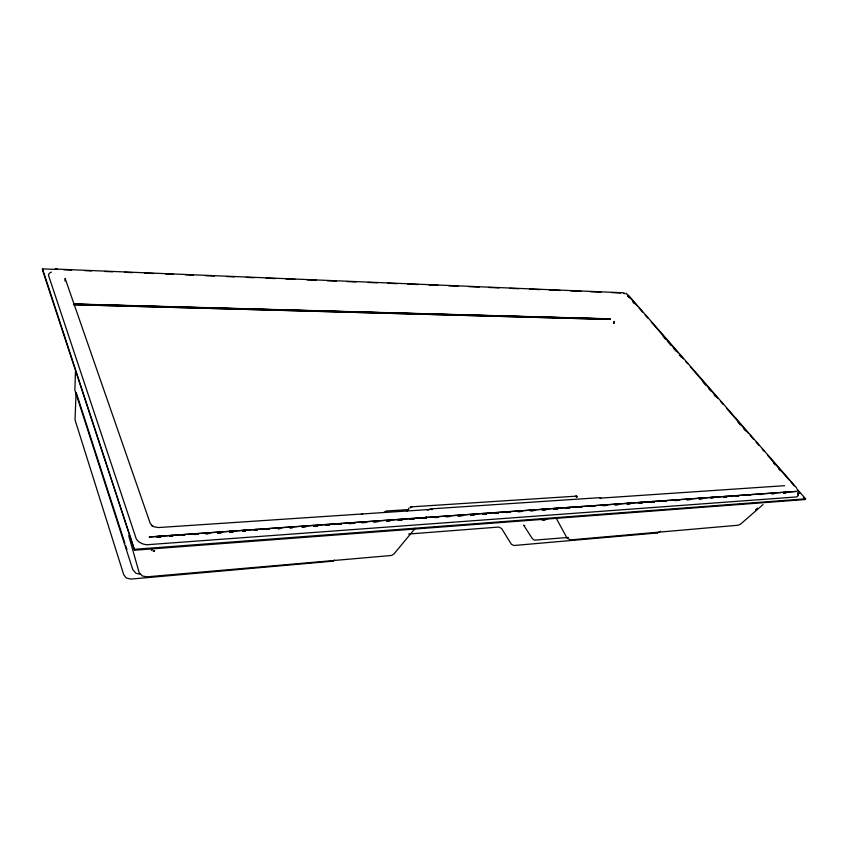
<?xml version="1.0" encoding="UTF-8"?>
<svg xmlns="http://www.w3.org/2000/svg" width="848" height="848" viewBox="0 0 848 848"><rect width="100%" height="100%" fill="white"/><g stroke="black" fill="none" stroke-linecap="round" stroke-linejoin="round"><path stroke-width="1.27" d="M65.01 281.091L65.105 278.377L150.287 523.502L152.364 525.94L151.474 525.23L154.156 526.862L158.512 527.551L431.325 509.362M75.483 371.307L74.868 390.038L132.818 569.686L136.04 573.343L140.386 574.213M76.044 393.472L75.027 419.855L123.734 574.7L126.214 577.933L130.772 579.099L333.01 561.153M798.116 494.999L798.074 495.274A8.639 4.134 31.1 0 1 797.968 495.645L797.915 495.762A8.045 3.848 31.1 0 1 797.724 496.091A7.568 3.615 31.1 0 1 797.555 496.281A8.745 4.187 31 0 1 797.141 496.61L796.76 496.811A8.3 3.975 31.1 0 1 796.325 496.96L147.086 544.734A11.172 7.632 10.9 0 1 145.305 544.522L144.605 544.374A11.416 7.791 10.9 0 1 143.556 544.109A11.056 7.547 10.9 0 1 141.563 543.377L139.485 542.222A12.063 8.226 10.9 0 1 137.917 540.971A11.003 7.505 10.9 0 1 137.344 540.356L137.143 540.123A11.289 7.706 10.9 0 1 136.199 538.703L48.601 275.611A8.48 4.367 10.8 0 1 48.569 275.144A9.201 4.749 10.8 0 1 48.707 274.402L48.76 274.254A8.978 4.632 10.8 0 1 49.163 273.575A9.89 5.099 10.8 0 1 49.513 273.204A9.773 5.035 10.8 0 1 49.937 272.855L50.986 272.272A9.932 5.12 10.8 0 1 51.399 272.113M54.431 269.367L42.527 268.88L42.4 269.749L134.588 550.204L805.134 499.536L805.6 498.847L796.929 488.914M425.95 518.054L426.131 517.227M134.588 550.204L42.527 268.88M613.539 322.802L614.238 321.381L613.899 322.982A4.325 3.275 -27.8 0 0 613.549 322.791M625.792 293.843L626.11 293.185L637.378 306.096M600.161 498.115A1.632 0.933 80.8 0 1 600.373 498.126A1.76 0.996 80.5 0 1 600.999 498.592L600.31 497.617L600.024 498.158L784.57 485.692M410.803 507.719L410.655 507.221A1.76 0.859 86.3 0 1 410.803 507.019L411.036 506.871A1.95 1.028 80.8 0 1 411.291 506.945A1.929 1.039 82.9 0 1 411.503 507.051L411.821 507.358A1.844 0.89 86.3 0 0 411.036 506.871A1.823 0.975 82.1 0 0 410.411 507.305L410.644 507.729M384.017 512.436L386.041 511.047L408.63 509.553M427.434 510.104L431.473 508.832L600.31 497.617M407.029 511.418L409.202 507.92M576.926 496.462L576.449 497.172L576.926 496.462A1.728 0.965 89.7 0 0 576.227 496.165L411.163 506.85M425.611 517.693L426.215 516.814M575.612 496.504L575.856 496.271A1.654 1.007 85.6 0 1 576.937 496.599L576.598 497.352M415.234 528.304L393.811 554.104L391.458 555.472L146.831 576.841L142.432 575.983L139.178 572.76L128.684 535.586M660.507 531.357L657.285 532.968M755.526 509.849L757.487 508.143M763.041 504.571L740.399 524.265L738.12 525.23L570.513 539.869L567.068 538.141L555.79 517.428M334.504 560.104L333.317 560.984M361.333 514.407L362.7 513.899M547.479 518.817L545.9 519.453A9.476 8.024 -17.2 0 1 545.476 519.527L544.098 519.835A6.784 5.872 -17.6 0 1 543.674 519.888A6.402 5.491 -17.1 0 0 544.395 519.803L545.222 519.633M546.674 519.177L547.098 518.997A10.632 9.158 -17 0 0 547.469 518.796M431.113 509.425L431.176 509.394A1.993 1.102 -89.6 0 1 431.484 509.372L431.632 509.425A1.887 1.049 -88.6 0 1 431.982 509.701L431.473 508.832M576.28 496.154L576.025 496.26A1.802 1.018 89.1 0 0 575.845 496.409M546.26 519.336L545.699 519.517M151.41 549.949L152.598 549.642L151.379 549.875M153.371 551.232L154.654 550.924L153.35 551.189M55.449 269.049L624.139 292.804M54.823 269.176L55.565 269.028M657.401 532.957L513.92 545.508L511.333 544.204L501.571 528.463L498.762 527.053L408.598 534.028M524.287 525.548L523.651 525.156L532.364 538.65L534.388 540.144L568.383 537.441M134.8 549.281L805.6 498.847M156.891 536.869L160.823 536.413M170.066 535.936L172.706 535.745M181.928 535.088L184.567 534.897M193.789 534.24L197.743 533.954M217.512 532.544L221.466 532.268M229.373 531.696L233.327 531.42M242.56 530.763L245.189 530.572M254.421 529.915L257.05 529.724L254.442 530.138M266.283 529.067L268.911 528.876L266.293 529.184M209.626 533.222L205.672 533.604L209.626 533.275M217.533 532.65L221.487 532.374L217.544 532.873M229.395 531.813L233.317 531.336M245.21 530.678L242.57 530.869L245.189 530.509M254.432 530.021L257.082 530.053M280.794 528.145L278.165 528.452M724.022 496.748L726.672 496.557M750.438 494.861L747.798 495.052L750.416 494.819M771.563 493.356L774.256 493.43L771.585 493.43M783.446 492.508L786.149 492.593L783.51 492.868M724.054 496.843L726.715 496.843L724.065 496.939M747.819 495.137L750.491 495.147L747.756 494.978M759.702 494.289L762.373 494.299L759.734 494.575M783.467 492.582L786.149 492.603L783.499 492.72M724.065 497.129L726.715 496.939M735.958 496.281L738.597 496.091L735.958 496.101M747.841 495.423L750.48 495.243M771.616 493.727L774.256 493.536L771.616 493.568M156.827 536.508L160.781 536.233M170.003 535.576L172.632 535.385M181.854 534.738L184.493 534.547M193.715 533.89L197.669 533.615M205.576 533.053L209.53 532.767M217.438 532.205L221.392 531.929M229.299 531.367L233.253 531.092M242.475 530.435L245.104 530.244M254.326 529.587L256.965 529.406M266.187 528.749L268.827 528.558M278.049 527.912L280.688 527.721M529.979 510.167L535.3 509.871M541.851 509.33L547.172 509.033M553.723 508.493L559.044 508.196M565.595 507.655L570.916 507.369M578.792 506.733L582.788 506.532M590.664 505.896L594.66 505.694M602.536 505.058L606.532 504.857M614.408 504.221L618.404 504.019M627.594 503.288L630.276 503.182M639.466 502.461L642.148 502.345M651.338 501.624L654.031 501.507M663.21 500.786L665.903 500.67M675.082 499.949L679.089 499.748M686.954 499.112L690.961 498.91M698.826 498.274L702.833 498.073M710.698 497.437L713.391 497.331M726.641 496.483L724.001 496.674L726.715 496.769M172.685 535.586L170.088 536.137L172.727 535.968M184.546 534.749L181.949 535.3L184.588 535.141M197.732 533.827L193.81 534.452L197.775 534.219M221.455 532.173L217.544 532.767L221.498 532.544M268.911 528.855L266.304 529.3L268.943 529.216M290.027 527.488L292.655 527.308M301.899 526.65L305.852 526.375M313.771 525.813L317.724 525.537M325.643 524.976L329.596 524.7M337.515 524.138L341.468 523.863M349.387 523.301L354.665 522.93M361.259 522.463L366.537 522.092M373.131 521.626L378.409 521.255M386.328 520.693L390.281 520.418M398.2 519.856L402.153 519.58M410.072 519.018L414.025 518.732M421.944 518.181L425.897 517.895M433.816 517.344L437.769 517.057M445.688 516.506L449.641 516.22M457.56 515.669L462.838 515.287M470.757 514.736L474.71 514.45M482.629 513.899L486.582 513.612M494.501 513.051L498.454 512.775M506.373 512.213L510.326 511.938M518.245 511.376L522.198 511.1M530.117 510.538L534.081 510.263M541.989 509.701L545.953 509.425M553.861 508.864L557.825 508.588M565.733 508.026L569.697 507.751M578.93 507.093L581.569 506.913M590.802 506.256L594.755 505.98L590.823 506.468M602.674 505.419L606.638 505.143M614.546 504.581L618.51 504.306M627.743 503.648L630.382 503.458L626.439 503.945M639.615 502.811L642.254 502.62M651.487 501.974L654.126 501.783M663.359 501.136L665.998 500.945M675.231 500.299L679.184 500.013L675.252 500.5M687.103 499.461L691.067 499.175M698.975 498.624L702.939 498.338M710.847 497.776L713.486 497.596M759.649 494.13L762.373 494.267M245.22 530.763L242.592 531.102L245.22 530.88M268.943 529.099L266.314 529.417L268.943 529.332M280.805 528.262L278.176 528.58L280.815 528.389M290.037 527.732L292.677 527.424M305.863 526.491L301.909 526.894L305.863 526.735M313.781 526.057L317.735 525.654M325.653 525.219L329.607 524.817M341.479 523.979L337.536 524.382L341.49 524.212M349.408 523.534L354.676 523.046M361.269 522.58L366.548 522.209M373.141 521.743L378.42 521.372M390.292 520.534L386.338 520.926L390.292 520.757M398.21 520.089L402.164 519.686M410.082 519.135L414.036 518.849M421.954 518.298L425.919 518.011M433.826 517.45L437.791 517.174M445.698 516.612L449.663 516.337M457.57 515.775L462.849 515.404M470.767 514.959L474.721 514.566M482.639 514.111L486.593 513.729M494.522 513.273L498.476 512.881M506.394 512.436L510.348 512.044M518.266 511.598L522.22 511.206M530.138 510.761L534.092 510.369M542.01 509.913L545.964 509.531M553.882 509.076L557.836 508.694M565.754 508.238L569.708 507.857M578.951 507.305L581.58 507.009M602.695 505.631L606.649 505.238M614.567 504.783L618.521 504.401M638.311 503.108L642.265 502.726M650.183 502.27L654.137 501.889M662.055 501.433L666.009 501.051M687.124 499.652L691.078 499.281M702.95 498.433L698.996 498.815L702.95 498.635M710.868 497.977L713.507 497.691M747.841 495.253L750.491 495.19M759.723 494.405L762.373 494.352M205.682 533.657L209.636 533.381L206.997 533.678M229.405 531.993L233.359 531.717M290.037 527.859L292.677 527.668M313.781 526.173L317.735 525.898M325.653 525.336L329.618 525.06M349.397 523.651L354.676 523.28M362.594 522.718L366.548 522.442M374.466 521.88L378.42 521.605M398.21 520.206L402.164 519.919M411.407 519.262L414.047 519.082M423.279 518.425L425.919 518.245M435.151 517.587L437.791 517.397M447.023 516.75L449.663 516.559M458.895 515.902L462.849 515.626M470.767 515.065L474.721 514.789M482.639 514.227L486.593 513.941M494.511 513.39L498.476 513.104M506.383 512.542L510.348 512.266M518.255 511.704L522.22 511.429M531.452 510.772L534.092 510.581M543.324 509.934L545.964 509.743M555.196 509.086L557.836 508.906M567.068 508.249L569.708 508.069M578.94 507.411L581.58 507.221M592.137 506.479L594.777 506.288M604.009 505.641L606.649 505.45M615.881 504.793L618.521 504.613M627.753 503.956L630.393 503.765M639.625 503.118L642.265 502.928M651.497 502.281L654.137 502.09M663.369 501.433L666.009 501.253M675.241 500.596L679.206 500.32M687.113 499.758L691.078 499.472M158.226 537.091L160.866 536.911M195.135 534.505L197.775 534.325M218.858 532.841L221.498 532.661M230.72 532.014L233.359 531.823M242.581 531.177L245.22 530.996M254.442 530.35L257.082 530.17M278.176 528.686L280.805 528.505M543.367 519.866L543.515 519.866A5.247 4.59 -18.5 0 1 543.112 519.898L541.342 519.379M57.24 268.943L56.392 268.943M73.532 304.156L610.083 318.996L73.522 304.156M73.543 303.955L610.125 318.837M63.695 269.759L71.635 270.088M84.874 270.639L91.489 270.915M104.717 271.466L112.657 271.795M124.571 272.293L132.511 272.621M144.425 273.12L153.679 273.501M165.593 273.999L173.533 274.328M185.447 274.826L193.386 275.155M205.29 275.653L214.555 276.045M226.469 276.533L234.408 276.872M246.312 277.36L254.252 277.699M266.166 278.186L275.43 278.579M286.02 279.013L295.284 279.405M307.188 279.904L316.452 280.285M327.042 280.73L336.306 281.112M346.885 281.557L356.149 281.939M368.064 282.437L377.328 282.819M387.907 283.264L397.171 283.645M407.761 284.091L418.35 284.536M428.94 284.97L438.193 285.363M448.783 285.797L458.047 286.189M468.637 286.624L479.226 287.069M488.48 287.451L499.069 287.896M509.659 288.331L518.923 288.723M529.512 289.157L540.091 289.603M549.356 289.984L559.945 290.429M570.534 290.875L581.113 291.309M590.378 291.701L600.967 292.136M611.556 292.581L620.821 292.963M623.927 293.588L624.467 293.737M628.347 295.189L796.643 487.918M639.116 308.089L642.583 312.064M645.19 315.043L647.787 318.021M651.253 321.996L678.135 352.8M679.873 354.782L683.34 358.757M685.937 361.736L687.675 363.728M690.272 366.707L718.023 398.496M720.62 401.486L723.227 404.464M726.694 408.439L748.371 433.275M750.109 435.257L753.575 439.232M756.172 442.221L758.78 445.2M762.246 449.175L763.984 451.157M767.451 455.132L789.128 479.968M790.855 481.961L794.332 485.936M629.47 297.712L627.647 295.666L629.322 297.637M634.643 303.648L632.809 301.602L634.495 303.563M663.136 336.349L665.701 339.264M667.397 341.203L670.885 345.2M673.354 348.062L676.047 351.125M679.29 354.983L681.23 357.05M702.992 382.003L705.621 385.034M708.939 388.914L710.825 390.981M714.101 394.903L716.009 396.938M737.749 421.869L740.389 424.88M743.717 428.791L745.593 430.848M773.376 462.732L775.114 464.736M778.453 468.584L780.319 470.693M797.3 490.547L799.908 493.547M803.395 497.532L805.134 499.536M76.193 392.486L124.879 543.218M125.695 545.73L126.914 549.504M613.761 323.268A4.304 3.265 -27.8 0 1 614.122 323.448M546.695 519.22A10.505 9.095 -17 0 1 546.271 519.379M545.677 519.453A10.112 8.671 -17.2 0 1 545.253 519.559M543.377 519.835A5.173 4.41 -16.7 0 1 542.943 519.824L542.434 519.792A3.318 2.862 -17.8 0 1 542.031 519.707A2.957 2.544 -17.6 0 1 541.533 519.506M797.523 492.794A8.3 3.975 31.1 0 1 797.904 493.621M798.148 494.469A8.745 4.187 31 0 1 798.159 494.903M798.106 494.575A8.883 4.251 31 0 0 798.032 494.119A8.13 3.89 31.1 0 0 797.894 493.642M172.716 535.851L170.077 536.031L172.716 535.862M184.578 535.003L181.949 535.194L184.578 535.035M197.764 534.06L193.81 534.346L197.764 534.102M738.555 495.709L735.873 495.815L738.523 495.645M762.32 494.013L759.681 494.204L762.299 493.981M796.028 491.437L149.322 536.975L796.028 491.437M160.855 536.699L156.901 536.975L160.866 536.805M280.317 310.283L73.522 304.686L610.03 319.41L280.317 310.283M524.647 525.633L524.753 525.654"/></g></svg>
